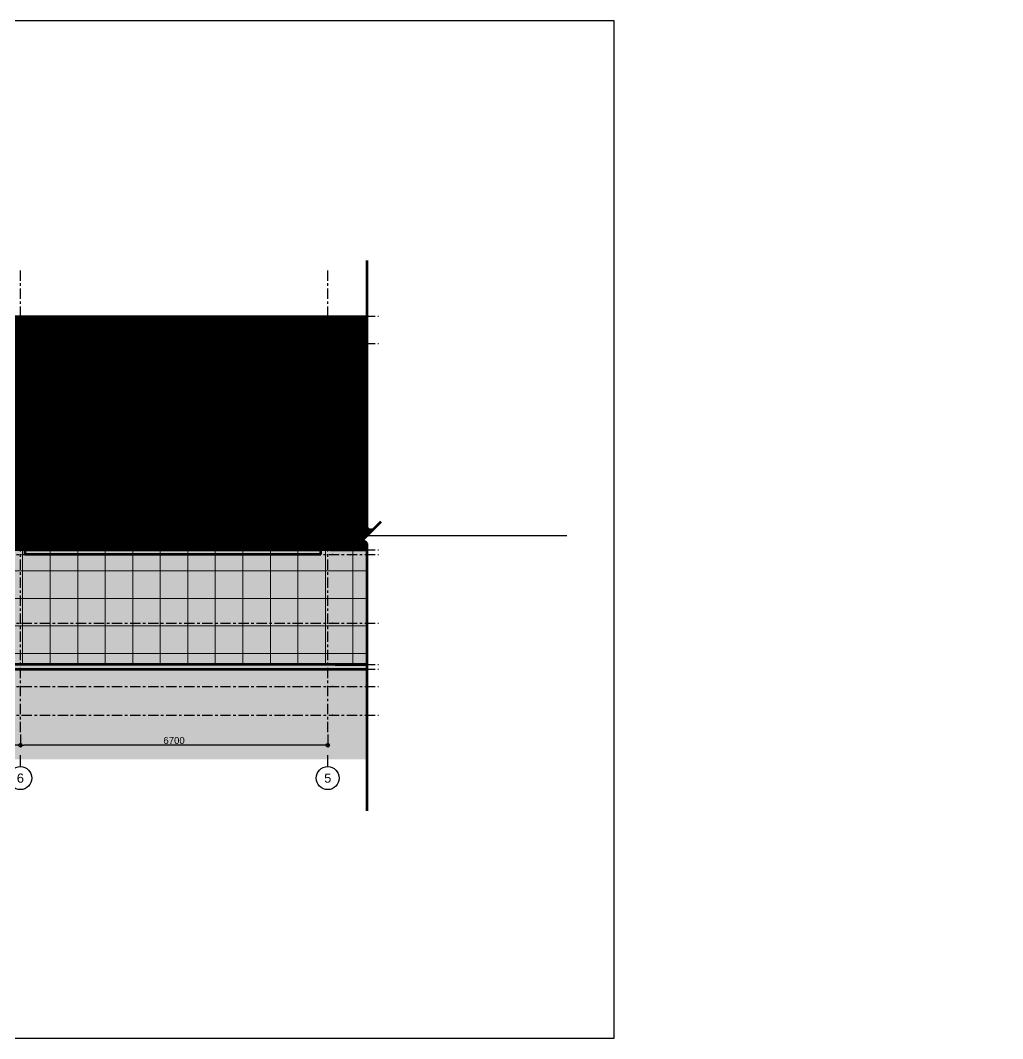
# Model space of a CAD drawing. Header units: millimetres. Extents: x -25371 to 2282244, y -90657 to 147824.
# Drawn here: x 1775862 to 1797273, y -11627 to 10573 of the extents above; entities that cross this region are included whole.
import ezdxf
from ezdxf.enums import TextEntityAlignment as Align
from ezdxf.xclip import XClip

# ---------------------------------------------------------------- set-up
doc = ezdxf.new("R2010")
doc.units = ezdxf.units.MM
doc.header["$XCLIPFRAME"] = 0
doc.set_wipeout_variables(frame=1)
doc.linetypes.add('CENTER', pattern=[50.8, 31.75, -6.35, 6.35, -6.35])
doc.linetypes.add('TA_GL_000.90000', pattern=[2.475, 0.9, -0.225, 0.225, -0.225, 0.9])
doc.layers.add('000 - 0_SYM_DWG_BREAKER_DEF_SUB', color=7, linetype='Continuous', plot=False)
for name, color, linetype in [('000 - 0_SYM_DWG_BREAKER_MAIN_COLOR_1', 7, 'Continuous'), ('000 - 0_SYM_DWG_BREAKER_MAIN_COLOR_40', 7, 'Continuous'), ('000 - 0_SYM_DWG_BREAKER_WIPEOUT_', 7, 'Continuous'), ('000 - 0_SYM_DWG_GRID-BUBBLE_MAIN_COLOR_6', 7, 'Continuous'), ('000 - 0_SYM_DWG_GRIDLINE_MAIN_COLOR_251', 7, 'Continuous'), ('000 - 0_SYM_DWG_SLOPE-SYM_TEXT_COLOR_3', 7, 'Continuous'), ('000 - CONCRETE_COL_HATCH_', 7, 'Continuous'), ('000 - D I M', 7, 'Continuous'), ('000 - GRID', 7, 'CENTER')]:
    doc.layers.add(name, color=color, linetype=linetype)
for name, color, linetype, lineweight in [('A-DETL', 7, 'Continuous', 70), ('A-DETL-GENF', 7, 'Continuous', 35), ('A-DETL-THIN', 7, 'Continuous', 25), ('A-DOOR', 7, 'Continuous', 35), ('A-DOOR-E', 7, 'Continuous', 35), ('A-DOOR-FRAM', 7, 'Continuous', 35), ('A-DOOR-HDLN', 7, 'Continuous', 70), ('A-FLOR-E', 7, 'Continuous', 35), ('A-FLOR-FNSH', 7, 'Continuous', 70), ('A-FLOR-PATT', 7, 'Continuous', 70), ('A-GENM', 7, 'Continuous', 35), ('A-GLAZ-CURT', 7, 'Continuous', 35), ('A-WALL-PATT', 7, 'Continuous', 50), ('I-WALL-E', 7, 'Continuous', 50), ('P-SANR-FIXT', 7, 'Continuous', 35), ('S-COLS-E', 7, 'Continuous', 100), ('WALL-E', 7, 'Continuous', 50)]:
    doc.layers.add(name, color=color, linetype=linetype, lineweight=lineweight)
doc.styles.add('Arial', font='arial.ttf', dxfattribs={"height": 300})
doc.styles.add('FAMELINE_FOR_CKST', font='arial.ttf')
doc.styles.add('TA', font='', dxfattribs={"height": 4.5})
doc.styles.get('TA').set_extended_font_data('Cordia New')
doc.dimstyles.new('FAMELINE-CKST_C-C', dxfattribs={"dimtxt": 0.3, "dimasz": 0.15, "dimexe": 0.1, "dimexo": 0.1, "dimgap": 0.05, "dimtad": 1, "dimzin": 0, "dimdsep": 46, "dimtxsty": 'FAMELINE_FOR_CKST', "dimblk": 'ORIGIN', "dimblk1": 'ORIGIN', "dimblk2": 'ORIGIN', "dimsah": 1, "dimcen": 0.1, "dimdle": 0.1, "dimclrd": 7, "dimclre": 7, "dimclrt": 7, "dimadec": 0, "dimazin": 0, "dimtfac": 1, "dimtix": 1, "dimtmove": 2, "dimatfit": 3, "dimfxl": 1, "dimtolj": 1, "dimtzin": 0, "dimlwd": -1, "dimlwe": -1, "dimarcsym": 0})

# ---------------------------------------------------------------- blocks, each defined once
blk = doc.blocks.new('A$C7fb6dcac')
at = {"layer": 'Defpoints', "color": 7}
blk.add_lwpolyline([(4262.5, -444), (3487.5, -444), (3487.5, 0), (4262.5, 0)], close=True, dxfattribs=at)
blk = doc.blocks.new('DPA_AC-BW - A33_3050H x 3150 W-5441142-VS01 - ELEVATION 3')
at = {"layer": 'A-DOOR-E', "color": 7}
for p, q in [((-16183, 103600), (-16133, 103600)), ((-16133, 103600), (-16183, 103600)), ((-16133, 103600), (-16118, 103600)), ((-16118, 103600), (-16133, 103600)), ((-15933, 103600), (-16133, 103600)), ((-16133, 103600), (-16118, 103600)), ((-16118, 103600), (-16133, 103600)), ((-16133, 103600), (-15933, 103600)), ((-15933, 103600), (-15948, 103600)), ((-15948, 103600), (-15933, 103600)), ((-15933, 103600), (-15948, 103600)), ((-15948, 103600), (-15933, 103600)), ((-15908, 103600), (-15933, 103600)), ((-15933, 103600), (-15908, 103600)), ((-14708, 103600), (-15333, 103600)), ((-15333, 103600), (-14708, 103600)), ((-14508, 103600), (-14708, 103600)), ((-14708, 103600), (-14693, 103600)), ((-14693, 103600), (-14708, 103600)), ((-14708, 103600), (-14508, 103600)), ((-14708, 103600), (-14693, 103600)), ((-14693, 103600), (-14708, 103600)), ((-14508, 103600), (-14523, 103600)), ((-14523, 103600), (-14508, 103600)), ((-14508, 103600), (-14523, 103600)), ((-14523, 103600), (-14508, 103600)), ((-14508, 103600), (-13728, 103600)), ((-13728, 103600), (-14508, 103600)), ((-13428, 103600), (-13283, 103600)), ((-13283, 103600), (-13428, 103600)), ((-13083, 103600), (-13283, 103600)), ((-13283, 103600), (-13268, 103600)), ((-13268, 103600), (-13283, 103600)), ((-13283, 103600), (-13083, 103600)), ((-13283, 103600), (-13268, 103600)), ((-13268, 103600), (-13283, 103600)), ((-13098, 103600), (-13083, 103600)), ((-13083, 103600), (-13098, 103600)), ((-13083, 103600), (-13098, 103600)), ((-13098, 103600), (-13083, 103600)), ((-13083, 103600), (-13033, 103600)), ((-13033, 103600), (-13083, 103600))]:
    blk.add_line(p, q, dxfattribs=at)
blk = doc.blocks.new('DPA_DR-DB-SW1 - D27_2000x2150 mm-5573033-VS01 - ELEVATION 3')
at = {"layer": 'A-DOOR', "color": 7}
for p, q in [((-20423, 103600), (-19458, 103600)), ((-19458, 103600), (-20423, 103600)), ((-18493, 103600), (-19458, 103600)), ((-19458, 103600), (-18493, 103600))]:
    blk.add_line(p, q, dxfattribs=at)
at = {"layer": 'A-DOOR-E', "color": 7}
for p, q in [((-19458, 103600), (-20408, 103600)), ((-19458, 103600), (-20408, 103600)), ((-19458, 103600), (-20408, 103600)), ((-20408, 103600), (-19458, 103600)), ((-18508, 103600), (-19458, 103600)), ((-18508, 103600), (-19458, 103600)), ((-18508, 103600), (-19458, 103600)), ((-19458, 103600), (-18508, 103600))]:
    blk.add_line(p, q, dxfattribs=at)
at = {"layer": 'A-DOOR-FRAM', "color": 7}
for p, q in [((-20458, 103600), (-20408, 103600)), ((-20423, 103600), (-20458, 103600)), ((-20408, 103600), (-20423, 103600)), ((-18458, 103600), (-18508, 103600)), ((-18508, 103600), (-18493, 103600)), ((-18493, 103600), (-18458, 103600))]:
    blk.add_line(p, q, dxfattribs=at)
blk = doc.blocks.new('DPA_AC-BW - A33_3050H x 3150 W-5440962-VS01 - ELEVATION 3')
at = {"layer": 'A-DOOR-E', "color": 7}
for p, q in [((-13728, 106600), (-15283, 106600)), ((-13728, 106600), (-15283, 106600)), ((-15283, 106600), (-13728, 106600)), ((-15283, 106600), (-13728, 106600)), ((-15283, 106600), (-15083, 106600)), ((-15268, 106600), (-15283, 106600)), ((-15283, 106600), (-15268, 106600)), ((-15083, 106600), (-15283, 106600)), ((-15098, 106600), (-15083, 106600)), ((-15083, 106600), (-15098, 106600)), ((-15083, 106600), (-15098, 106600)), ((-15098, 106600), (-15083, 106600)), ((-13858, 106600), (-15083, 106600)), ((-15083, 106600), (-13858, 106600)), ((-13858, 106600), (-13728, 106600)), ((-13843, 106600), (-13858, 106600)), ((-13858, 106600), (-13843, 106600)), ((-13728, 106600), (-13858, 106600)), ((-13858, 106600), (-13843, 106600)), ((-13843, 106600), (-13858, 106600)), ((-12233, 106600), (-13428, 106600)), ((-12233, 106600), (-13428, 106600)), ((-13428, 106600), (-12233, 106600)), ((-13428, 106600), (-12233, 106600)), ((-13428, 106600), (-12433, 106600)), ((-12433, 106600), (-13428, 106600)), ((-12433, 106600), (-12233, 106600)), ((-12418, 106600), (-12433, 106600)), ((-12433, 106600), (-12418, 106600)), ((-12233, 106600), (-12433, 106600)), ((-12433, 106600), (-12418, 106600)), ((-12418, 106600), (-12433, 106600)), ((-12248, 106600), (-12233, 106600)), ((-12233, 106600), (-12248, 106600)), ((-15333, 103600), (-15283, 103600)), ((-15283, 103600), (-15333, 103600)), ((-15283, 103600), (-15268, 103600)), ((-15268, 103600), (-15283, 103600)), ((-15083, 103600), (-15283, 103600)), ((-15283, 103600), (-15268, 103600)), ((-15268, 103600), (-15283, 103600)), ((-15283, 103600), (-15083, 103600)), ((-15083, 103600), (-15098, 103600)), ((-15098, 103600), (-15083, 103600)), ((-15083, 103600), (-15098, 103600)), ((-15098, 103600), (-15083, 103600)), ((-13858, 103600), (-15083, 103600)), ((-15083, 103600), (-13858, 103600)), ((-13728, 103600), (-13858, 103600)), ((-13858, 103600), (-13843, 103600)), ((-13843, 103600), (-13858, 103600)), ((-13858, 103600), (-13728, 103600)), ((-13858, 103600), (-13843, 103600)), ((-13843, 103600), (-13858, 103600)), ((-13428, 103600), (-12433, 103600)), ((-12433, 103600), (-13428, 103600)), ((-12233, 103600), (-12433, 103600)), ((-12433, 103600), (-12418, 103600)), ((-12418, 103600), (-12433, 103600)), ((-12433, 103600), (-12233, 103600)), ((-12433, 103600), (-12418, 103600)), ((-12418, 103600), (-12433, 103600)), ((-12248, 103600), (-12233, 103600)), ((-12233, 103600), (-12248, 103600)), ((-12233, 103600), (-12248, 103600)), ((-12248, 103600), (-12233, 103600)), ((-12233, 103600), (-12183, 103600)), ((-12183, 103600), (-12233, 103600))]:
    blk.add_line(p, q, dxfattribs=at)
blk = doc.blocks.new('DPA_DR-DB-SW1 - D27_2000x2150 mm-V17-VS01 - ELEVATION 3')
at = {"layer": 'A-DOOR', "color": 7}
for p, q in [((-12395, 103600), (-12422, 103600)), ((-12422, 103600), (-12183, 103600)), ((-12183, 103600), (-12395, 103600))]:
    blk.add_line(p, q, dxfattribs=at)
at = {"layer": 'A-DOOR-E', "color": 7}
for p, q in [((-12412, 103600), (-12411, 103600)), ((-12412, 103600), (-12183, 103600)), ((-12183, 103600), (-12411, 103600)), ((-12385, 103600), (-12384, 103600)), ((-12385, 103600), (-12183, 103600)), ((-12384, 103600), (-12183, 103600))]:
    blk.add_line(p, q, dxfattribs=at)
at = {"layer": 'A-DOOR-FRAM', "color": 7}
for p, q in [((-12422, 103600), (-12395, 103600)), ((-12395, 103600), (-12422, 103600)), ((-12422, 103600), (-12412, 103600)), ((-12412, 103600), (-12422, 103600))]:
    blk.add_line(p, q, dxfattribs=at)
blk = doc.blocks.new('DPA_DR-DB-SW1 - D27_2000x2150 mm-V18-VS01 - ELEVATION 3')
at = {"layer": 'A-DOOR', "color": 7}
for p, q in [((-10624, 103600), (-10001, 103600)), ((-9972, 103600), (-10624, 103600)), ((-10001, 103600), (-9972, 103600)), ((-9972, 103600), (-10001, 103600)), ((-10001, 103600), (-9272, 103600)), ((-9244, 103600), (-9972, 103600)), ((-9272, 103600), (-9244, 103600))]:
    blk.add_line(p, q, dxfattribs=at)
at = {"layer": 'A-DOOR-E', "color": 7}
for p, q in [((-9972, 103600), (-10624, 103600)), ((-10001, 103600), (-10624, 103600)), ((-9999, 103600), (-10624, 103600)), ((-10624, 103600), (-9974, 103600)), ((-9999, 103600), (-10001, 103600)), ((-10001, 103600), (-9999, 103600)), ((-9284, 103600), (-10001, 103600)), ((-9282, 103600), (-9999, 103600)), ((-9972, 103600), (-9974, 103600)), ((-9974, 103600), (-9972, 103600)), ((-9974, 103600), (-9257, 103600)), ((-9256, 103600), (-9972, 103600)), ((-9282, 103600), (-9284, 103600)), ((-9256, 103600), (-9257, 103600))]:
    blk.add_line(p, q, dxfattribs=at)
at = {"layer": 'A-DOOR-FRAM', "color": 7}
for p, q in [((-9244, 103600), (-9272, 103600)), ((-9272, 103600), (-9246, 103600)), ((-9218, 103600), (-9256, 103600)), ((-9256, 103600), (-9244, 103600)), ((-9246, 103600), (-9180, 103600)), ((-9180, 103600), (-9218, 103600))]:
    blk.add_line(p, q, dxfattribs=at)
blk = doc.blocks.new('FHC - FHC-5007861-VS01 - ELEVATION 3')
at = {"layer": 'P-SANR-FIXT', "color": 7}
for p, q in [((-17863, 103600), (-17858, 103600)), ((-17823, 103600), (-17863, 103600)), ((-17863, 103600), (-17823, 103600)), ((-17858, 103600), (-17863, 103600)), ((-17858, 103600), (-17823, 103600)), ((-17823, 103600), (-17858, 103600)), ((-16863, 103600), (-16903, 103600)), ((-16903, 103600), (-16868, 103600)), ((-16868, 103600), (-16903, 103600)), ((-16903, 103600), (-16863, 103600)), ((-16868, 103600), (-16863, 103600)), ((-16863, 103600), (-16868, 103600))]:
    blk.add_line(p, q, dxfattribs=at)
blk = doc.blocks.new('DPA_AC-PL_FLOOR ROOM CAL - A41_1000 x 1000 mm-5549838-VS01 - ELEVATION 3')
at = {"layer": 'A-DOOR-E', "color": 7}
for p, q in [((-9470, 103600), (-9777, 103600)), ((-9777, 103600), (-9579, 103600)), ((-9579, 103600), (-9115, 103600)), ((-9115, 103600), (-9470, 103600))]:
    blk.add_line(p, q, dxfattribs=at)
at = {"layer": 'A-DOOR-HDLN', "color": 7}
for p, q in [((-9115, 103600), (-9777, 103600)), ((-9574, 103600), (-9777, 103600)), ((-9777, 103600), (-9475, 103600)), ((-9475, 103600), (-9574, 103600)), ((-9115, 103600), (-9574, 103600)), ((-9475, 103600), (-9115, 103600))]:
    blk.add_line(p, q, dxfattribs=at)
blk = doc.blocks.new('System Panel - DPA-AR_Facade_Solid Panel 150mm-V25-VS01 - ELEVATION 3')
at = {"layer": 'A-GLAZ-CURT', "color": 7}
for p, q in [((-16183, 103600), (-15908, 103600)), ((-15908, 103600), (-16183, 103600))]:
    blk.add_line(p, q, dxfattribs=at)
blk = doc.blocks.new('System Panel - DPA-AR_Facade_Solid Panel 150mm-V26-VS01 - ELEVATION 3')
at = {"layer": 'A-GLAZ-CURT', "color": 7}
for p, q in [((-15333, 103600), (-14358, 103600)), ((-14358, 103600), (-15333, 103600))]:
    blk.add_line(p, q, dxfattribs=at)
blk = doc.blocks.new('System Panel - DPA-AR_Facade_Solid Panel 150mm-V27-VS01 - ELEVATION 3')
at = {"layer": 'A-GLAZ-CURT', "color": 7}
for p, q in [((-14358, 103600), (-13728, 103600)), ((-13728, 103600), (-14358, 103600)), ((-13428, 103600), (-13033, 103600)), ((-13033, 103600), (-13428, 103600))]:
    blk.add_line(p, q, dxfattribs=at)
blk = doc.blocks.new('System Panel - DPA-AR_Facade_Solid Panel 150mm-V28-VS01 - ELEVATION 3')
at = {"layer": 'A-GLAZ-CURT', "color": 7}
for p, q in [((-12422, 103600), (-12183, 103600)), ((-12183, 103600), (-12422, 103600))]:
    blk.add_line(p, q, dxfattribs=at)
blk = doc.blocks.new('System Panel - DPA-AR_Facade_Solid Panel 150mm-V29-VS01 - ELEVATION 3')
at = {"layer": 'A-GLAZ-CURT', "color": 7}
for p, q in [((-9777, 103600), (-9115, 103600)), ((-9115, 103600), (-9777, 103600))]:
    blk.add_line(p, q, dxfattribs=at)
blk = doc.blocks.new('System Panel - DPA-AR_Facade_Solid Panel 150mm-5072658-VS01 - ELEVATION 3')
at = {"layer": 'A-GLAZ-CURT', "color": 7}
for p, q in [((-9115, 103600), (-9710, 103600)), ((-9611, 103600), (-9710, 103600)), ((-9611, 103600), (-9115, 103600))]:
    blk.add_line(p, q, dxfattribs=at)
blk = doc.blocks.new('System Panel - DPA-AR_Facade_Solid Panel 150mm-5527618-VS01 - ELEVATION 3')
at = {"layer": 'A-GLAZ-CURT', "color": 7}
for p, q in [((-9710, 103600), (-9777, 103600)), ((-9777, 103600), (-9611, 103600)), ((-9710, 103600), (-9611, 103600))]:
    blk.add_line(p, q, dxfattribs=at)
blk = doc.blocks.new('System Panel - DPA-AR_Facade_Solid Panel 150mm-V31-VS01 - ELEVATION 3')
at = {"layer": 'A-GLAZ-CURT', "color": 7}
for p, q in [((-6808, 103600), (-6808, 106600)), ((-6808, 106600), (-5308, 106600)), ((-5308, 106600), (-6808, 106600)), ((-6808, 106600), (-6808, 103600)), ((-5308, 106600), (-5308, 103600)), ((-5308, 103600), (-5308, 106600)), ((-5308, 103600), (-6808, 103600)), ((-6808, 103600), (-5308, 103600))]:
    blk.add_line(p, q, dxfattribs=at)
blk = doc.blocks.new('System Panel - DPA-AR_Facade_Solid Panel 150mm-5074686-VS01 - ELEVATION 3')
at = {"layer": 'A-GLAZ-CURT', "color": 7}
for p, q in [((-6808, 106600), (-6808, 108700)), ((-6808, 108700), (-5308, 108700)), ((-5308, 108700), (-6808, 108700)), ((-6808, 108700), (-6808, 106600)), ((-5308, 108700), (-5308, 106600)), ((-5308, 106600), (-5308, 108700)), ((-5308, 106600), (-6808, 106600)), ((-6808, 106600), (-5308, 106600))]:
    blk.add_line(p, q, dxfattribs=at)
blk = doc.blocks.new('DPA_DR-SG-SW - D4_1100x2150 mm-V34-VS01 - ELEVATION 3')
at = {"layer": 'A-DOOR', "color": 7}
for p, q in [((-9115, 103600), (-9635, 103600)), ((-9635, 103600), (-9603, 103600)), ((-9603, 103600), (-9115, 103600))]:
    blk.add_line(p, q, dxfattribs=at)
at = {"layer": 'A-DOOR-E', "color": 7}
for p, q in [((-9624, 103600), (-9626, 103600)), ((-9115, 103600), (-9626, 103600)), ((-9624, 103600), (-9115, 103600)), ((-9593, 103600), (-9595, 103600)), ((-9115, 103600), (-9595, 103600)), ((-9115, 103600), (-9593, 103600))]:
    blk.add_line(p, q, dxfattribs=at)
at = {"layer": 'A-DOOR-FRAM', "color": 7}
for p, q in [((-9701, 103600), (-9669, 103600)), ((-9701, 103600), (-9626, 103600)), ((-9626, 103600), (-9669, 103600)), ((-9626, 103600), (-9635, 103600)), ((-9635, 103600), (-9603, 103600)), ((-9603, 103600), (-9626, 103600))]:
    blk.add_line(p, q, dxfattribs=at)
blk = doc.blocks.new('System Panel - DPA-AR_Facade_Solid Panel 150mm-V36-VS01 - ELEVATION 3')
at = {"layer": 'A-GLAZ-CURT', "color": 7}
for p, q in [((-27858, 108700), (-29358, 108700)), ((-29358, 108700), (-27858, 108700))]:
    blk.add_line(p, q, dxfattribs=at)
blk = doc.blocks.new('DPA_GM-Manhole Cover Type 2 - 900x900-5779494-VS01 - ELEVATION 3')
at = {"layer": 'A-DETL', "color": 7}
for p, q in [((324, 101100), (-586, 101100)), ((-571, 101100), (-581, 101100)), ((-571, 101102), (-141, 101102)), ((-571, 101102), (-141, 101102)), ((-571, 101102), (-141, 101102)), ((-571, 101102), (-571, 101100)), ((-571, 101102), (-571, 101100)), ((-571, 101102), (-571, 101100)), ((-571, 101102), (-141, 101102)), ((-571, 101102), (-141, 101102)), ((-571, 101102), (-141, 101102)), ((-571, 101102), (-571, 101100)), ((-571, 101102), (-571, 101100)), ((-571, 101102), (-571, 101100)), ((-571, 101102), (-491, 101102)), ((-571, 101102), (-141, 101102)), ((-571, 101102), (-141, 101102)), ((-571, 101100), (-571, 101102)), ((-571, 101100), (-571, 101102)), ((-571, 101100), (-571, 101102)), ((-571, 101100), (309, 101100)), ((-491, 101100), (-571, 101100)), ((-491, 101102), (-221, 101102)), ((-221, 101100), (-491, 101100)), ((-221, 101102), (-141, 101102)), ((-141, 101100), (-221, 101100)), ((-141, 101102), (-141, 101100)), ((-141, 101102), (-141, 101100)), ((-141, 101102), (-141, 101100)), ((-141, 101100), (-141, 101102)), ((-141, 101100), (-141, 101102)), ((-141, 101100), (-141, 101102)), ((-141, 101102), (-141, 101100)), ((-141, 101100), (-141, 101102)), ((-141, 101100), (-141, 101102)), ((-121, 101100), (-141, 101100)), ((-121, 101102), (309, 101102)), ((-121, 101102), (309, 101102)), ((-121, 101102), (309, 101102)), ((-121, 101102), (-121, 101100)), ((-121, 101102), (-121, 101100)), ((-121, 101102), (-121, 101100)), ((-121, 101102), (309, 101102)), ((-121, 101102), (309, 101102)), ((-121, 101102), (309, 101102)), ((-121, 101102), (-121, 101100)), ((-121, 101102), (-121, 101100)), ((-121, 101102), (-121, 101100)), ((-121, 101102), (309, 101102)), ((-121, 101102), (-41, 101102)), ((-121, 101102), (309, 101102)), ((-121, 101100), (-121, 101102)), ((-121, 101100), (-121, 101102)), ((-121, 101100), (-121, 101102)), ((-41, 101100), (-121, 101100)), ((-41, 101102), (229, 101102)), ((229, 101100), (-41, 101100)), ((229, 101102), (309, 101102)), ((309, 101100), (229, 101100)), ((309, 101100), (309, 101102)), ((309, 101100), (309, 101102)), ((309, 101100), (309, 101102)), ((309, 101102), (309, 101100)), ((309, 101102), (309, 101100)), ((309, 101102), (309, 101100)), ((309, 101100), (309, 101102)), ((309, 101100), (309, 101102)), ((309, 101100), (309, 101102)), ((319, 101100), (309, 101100))]:
    blk.add_line(p, q, dxfattribs=at)
at = {"layer": 'A-GENM', "color": 7}
for p, q in [((-586, 101100), (-571, 101100)), ((-581, 101100), (319, 101100)), ((-141, 101102), (-571, 101102)), ((-141, 101102), (-571, 101102)), ((-141, 101102), (-571, 101102)), ((-571, 101100), (-571, 101102)), ((-571, 101100), (-571, 101102)), ((-571, 101100), (-571, 101102)), ((-141, 101102), (-571, 101102)), ((-141, 101102), (-571, 101102)), ((-141, 101102), (-571, 101102)), ((-571, 101100), (-571, 101102)), ((-571, 101100), (-571, 101102)), ((-571, 101100), (-571, 101102)), ((-141, 101102), (-571, 101102)), ((-486, 101102), (-571, 101102)), ((-141, 101102), (-571, 101102)), ((-571, 101102), (-571, 101100)), ((-571, 101102), (-571, 101100)), ((-571, 101102), (-571, 101100)), ((-141, 101100), (-571, 101100)), ((-571, 101100), (-141, 101100)), ((-491, 101102), (-491, 101100)), ((-226, 101102), (-486, 101102)), ((-141, 101102), (-226, 101102)), ((-221, 101100), (-221, 101102)), ((-141, 101102), (-141, 101100)), ((-141, 101102), (-141, 101100)), ((-141, 101102), (-141, 101100)), ((-141, 101100), (-141, 101102)), ((-141, 101100), (-141, 101102)), ((-141, 101100), (-141, 101102)), ((-141, 101102), (-141, 101100)), ((-141, 101102), (-141, 101100)), ((-141, 101102), (-141, 101100)), ((-141, 101100), (-121, 101100)), ((-121, 101100), (-141, 101100)), ((309, 101102), (-121, 101102)), ((309, 101102), (-121, 101102)), ((309, 101102), (-121, 101102)), ((-121, 101100), (-121, 101102)), ((-121, 101100), (-121, 101102)), ((-121, 101100), (-121, 101102)), ((309, 101102), (-121, 101102)), ((309, 101102), (-121, 101102)), ((309, 101102), (-121, 101102)), ((-121, 101100), (-121, 101102)), ((-121, 101100), (-121, 101102)), ((-121, 101100), (-121, 101102)), ((-41, 101102), (-121, 101102)), ((309, 101102), (-121, 101102)), ((309, 101102), (-121, 101102)), ((-121, 101100), (-121, 101102)), ((-121, 101102), (-121, 101100)), ((-121, 101102), (-121, 101100)), ((309, 101100), (-121, 101100)), ((-121, 101100), (309, 101100)), ((229, 101102), (-41, 101102)), ((-41, 101102), (-41, 101100)), ((309, 101102), (229, 101102)), ((229, 101100), (229, 101102)), ((309, 101100), (309, 101102)), ((309, 101100), (309, 101102)), ((309, 101100), (309, 101102)), ((309, 101102), (309, 101100)), ((309, 101102), (309, 101100)), ((309, 101102), (309, 101100)), ((309, 101102), (309, 101100)), ((309, 101102), (309, 101100)), ((309, 101102), (309, 101100)), ((309, 101100), (324, 101100))]:
    blk.add_line(p, q, dxfattribs=at)
blk = doc.blocks.new('C-1-VS01-AR-2562-01 -B_20260615-142721_ELEVATION_3_EX')
at = {"layer": '000 - CONCRETE_COL_HATCH_'}
h = blk.add_hatch(dxfattribs=at)
h.set_pattern_fill('ANSI31', angle=-2e-15)
h.paths.add_polyline_path([(-3600, 103600), (18550, 103600), (18550, 108700), (-3600, 108700)])
h = blk.add_hatch(dxfattribs=at)
h.set_pattern_fill('AR-CONC', scale=0.05, angle=-2e-15)
h.paths.add_polyline_path([(-3600, 103600), (18550, 103600), (18550, 108700), (-3600, 108700)])
at = {"layer": 'A-DETL-GENF', "lineweight": 9}
h = blk.add_hatch(dxfattribs=at)
h.set_pattern_fill('FP_13', style=0, pattern_type=2)
h.set_pattern_definition([(45, (-71649.76, 0), (0, 449.0128), [317.5, -317.5]), (45, (-71733.95, 84.2), (0, 449.0128), [317.5, -317.5]), (45, (-71818.13, 168.38), (0, 449.0128), [317.5, -317.5]), (135, (-71818.13, 224.5), (-449.0128, 3e-14), [317.5, -317.5]), (135, (-71733.95, 308.7), (-449.0128, 3e-14), [317.5, -317.5]), (135, (-71649.76, 392.9), (-449.0128, 3e-14), [317.5, -317.5])])
h.paths.add_polyline_path([(20053, 99035), (31112, 99035), (31112, 101000), (-15301, 101000), (-15301, 99035), (19962, 99035)])
at = {"layer": 'A-FLOR-PATT', "lineweight": 9}
h = blk.add_hatch(dxfattribs=at)
h.set_pattern_fill('FP_11', style=0, pattern_type=2)
h.set_pattern_definition([(50, (-71649.76, 0), (728.7365, -63.7558), [76.2, -838.2]), (355, (-71649.76, 0), (-140.9716, 764.2276), [60.96, -670.56]), (100.451, (-71589, -5.3), (587.77, 700.4668), [64.76, -712.36]), (46.184, (-71649.8, 203.2), (1084.316, -168.171), [114.3, -1257.3]), (96.636, (-71559.4, 189.2), (949.61, 989.71), [97.14, -1068.54]), (351.184, (-71649.8, 203.2), (949.621, 989.701), [91.44, -1005.84]), (21, (-71548.16, 152.4), (606.4579, -409.0606), [76.2, -838.2]), (326, (-71548.16, 152.4), (247.2083, 736.753), [60.96, -670.56]), (71.451, (-71497.6, 118.3), (853.6683, 327.6855), [64.76, -712.36]), (37.5, (-71649.76, 0), (12.3547, 338.2201), [33.528, -628.904, 33.528, -647.192, -673.1]), (37.5, (-71649.76, 0), (12.3547, 338.2201), [-1343.152, 33.528, -639.572]), (7.5, (-71649.76, 0), (267.2789, 400.7221), [33.528, -354.584, 33.528, -613.664, -256.54]), (7.5, (-71649.76, 0), (267.2789, 400.7221), [-1035.304, 33.528, -223.012]), (327.5, (-71876.33, 0), (542.36333, -22.91534), [33.528, -220.472, 33.528, -758.952, -1051.56]), (327.5, (-71876.33, 0), (542.36333, -22.91534), [-1046.48, 33.528, -1018.032]), (317.5, (-71977.93, 0), (592.517, 101.7071), [33.528, -296.672, 33.528, -492.76, -746.76]), (317.5, (-71977.93, 0), (592.517, 101.7071), [-856.488, 33.528, -713.232])])
h.paths.add_polyline_path([(17696, 101000), (27044, 101000), (27044, 101100), (-14144, 101100), (-14144, 101000), (17605, 101000)])
at = {"layer": 'A-WALL-PATT', "lineweight": 9}
h = blk.add_hatch(dxfattribs=at)
h.set_pattern_fill('FP_3', style=0, pattern_type=2)
h.set_pattern_definition([(0, (-71649.76, 0), (812.8, 203.2), [33.528, -576.072, 33.528, -576.072, -3251.2]), (0, (-71649.76, 0), (812.8, 203.2), [-1219.2, 33.528, -1185.672, 33.528, -576.072, -1422.4]), (0, (-71649.76, 0), (812.8, 203.2), [-3048, 33.528, -372.872, 33.528, -982.472]), (120, (-71344.96, 101.6), (-582.37636, 602.30545), [33.528, -576.072, 33.528, -3827.272]), (120, (-71344.96, 101.6), (-582.37636, 602.30545), [-643.128, -576.072, 33.528, -1185.672, -2032]), (120, (-71344.96, 101.6), (-582.37636, 602.30545), [-2438.4, 33.528, -576.072, 33.528, -1388.872]), (120, (-71344.96, 101.6), (-582.37636, 602.30545), [-3081.528, -372.872, 33.528, -982.472]), (240, (-71243.36, 508), (-230.42364, -805.50545), [33.528, -576.072, 33.528, -576.072, -3251.2]), (240, (-71243.36, 508), (-230.42364, -805.50545), [-1219.2, 33.528, -1185.672, 33.528, -576.072, -1422.4]), (240, (-71243.36, 508), (-230.42364, -805.50545), [-3048, 33.528, -372.872, 33.528, -982.472])])
h.paths.add_polyline_path([(18783, 101100), (23288, 101100), (23288, 101102), (23718, 101102), (23718, 101100), (23738, 101100), (23738, 101102), (24168, 101102), (24168, 101100), (24539, 101100), (24539, 103600), (-9849, 103600), (-9849, 101100), (222, 101100), (222, 101102), (652, 101102), (652, 101100), (672, 101100), (672, 101102), (1102, 101102), (1102, 101100), (12559, 101100), (12559, 101102), (12989, 101102), (12989, 101100), (13009, 101100), (13009, 101102), (13439, 101102), (13439, 101100), (18602, 101100)])
h = blk.add_hatch(dxfattribs=at)
h.set_pattern_fill('FP_4', style=0, pattern_type=2)
h.set_pattern_definition([(0, (24510.75, 101170), (0, 600), []), (90, (24510.75, 101170), (-600, 4e-14), [])])
h.paths.add_polyline_path([(18783, 101100), (23288, 101100), (23288, 101102), (23718, 101102), (23718, 101100), (23738, 101100), (23738, 101102), (24168, 101102), (24168, 101100), (24539, 101100), (24539, 103600), (-9849, 103600), (-9849, 101100), (222, 101100), (222, 101102), (652, 101102), (652, 101100), (672, 101100), (672, 101102), (1102, 101102), (1102, 101100), (12559, 101100), (12559, 101102), (12989, 101102), (12989, 101100), (13009, 101100), (13009, 101102), (13439, 101102), (13439, 101100), (18602, 101100)])
at = {"layer": 'A-DETL', "color": 7}
for p, q in [((8050, 107900), (8050, 103600)), ((8050, 103600), (8050, 107800)), ((24539, 103600), (-9849, 103600)), ((5800, 103600), (12250, 103600)), ((5800, 103600), (5800, 103500)), ((12250, 103500), (5800, 103500)), ((7950, 103600), (5950, 103600)), ((7950, 103600), (7675, 103600)), ((7950, 103600), (7675, 103600)), ((7675, 103600), (7950, 103600)), ((10130, 103600), (8525, 103600)), ((10130, 103600), (8525, 103600)), ((10130, 103600), (8525, 103600)), ((8525, 103600), (10130, 103600)), ((11675, 103600), (10430, 103600)), ((10825, 103600), (10430, 103600)), ((10825, 103600), (10430, 103600)), ((10430, 103600), (10825, 103600)), ((11675, 103600), (11437, 103600)), ((11675, 103600), (11437, 103600)), ((11437, 103600), (11675, 103600)), ((11475, 103600), (11975, 103600)), ((12250, 103500), (12250, 103600)), ((12450, 103600), (24483, 103600)), ((14743, 103600), (13234, 103600)), ((14743, 103600), (14081, 103600)), ((14743, 103600), (14081, 103600)), ((14081, 103600), (14232, 103600)), ((14081, 103600), (14743, 103600)), ((14081, 103600), (14743, 103600)), ((14337, 103600), (14743, 103600)), ((14612, 103600), (14743, 103600))]:
    blk.add_line(p, q, dxfattribs=at)
at = {"layer": 'A-DETL-THIN', "color": 7}
for p, q in [((12196, 101000), (1398, 101000)), ((24685, 101000), (12196, 101000))]:
    blk.add_line(p, q, dxfattribs=at)
at = {"layer": 'A-FLOR-E', "color": 7, "lineweight": 50}
for p, q in [((8050, 103600), (5850, 103600)), ((7950, 103600), (7675, 103600)), ((10130, 103600), (8350, 103600)), ((10130, 103600), (8525, 103600)), ((12250, 103600), (10430, 103600)), ((10825, 103600), (10430, 103600)), ((11675, 103600), (11437, 103600)), ((11975, 103600), (11475, 103600)), ((14894, 103600), (12553, 103600)), ((14743, 103600), (14081, 103600)), ((14743, 103600), (14081, 103600)), ((14665, 103600), (14337, 103600)), ((14743, 103600), (14665, 103600)), ((15467, 103600), (15035, 103600))]:
    blk.add_line(p, q, dxfattribs=at)
at = {"layer": 'A-FLOR-FNSH', "color": 7}
for p, q in [((27044, 101100), (-14144, 101100)), ((-14197, 101000), (30047, 101000))]:
    blk.add_line(p, q, dxfattribs=at)
at = {"layer": 'I-WALL-E', "color": 7}
for p, q in [((-9699, 103600), (24483, 103600)), ((7675, 103600), (7950, 103600)), ((8525, 103600), (10130, 103600)), ((10430, 103600), (10825, 103600)), ((11437, 103600), (11675, 103600)), ((14081, 103600), (14743, 103600))]:
    blk.add_line(p, q, dxfattribs=at)
at = {"layer": 'S-COLS-E', "color": 7}
blk.add_line((8050, 103600), (8050, 107900), dxfattribs=at)
at = {"layer": 'WALL-E', "color": 7}
for p, q in [((8050, 107800), (8050, 103600)), ((5950, 103600), (7950, 103600)), ((7675, 103600), (7950, 103600)), ((8525, 103600), (10130, 103600)), ((8525, 103600), (10130, 103600)), ((10430, 103600), (11675, 103600)), ((10430, 103600), (10825, 103600)), ((11437, 103600), (11675, 103600)), ((13234, 103600), (14612, 103600)), ((14232, 103600), (14743, 103600))]:
    blk.add_line(p, q, dxfattribs=at)
at = {"layer": 'A-DOOR-E', "color": 7}
for name, p in [('DPA_AC-BW - A33_3050H x 3150 W-5440962-VS01 - ELEVATION 3', (23858, 0)), ('DPA_DR-DB-SW1 - D27_2000x2150 mm-5573033-VS01 - ELEVATION 3', (26408, 0)), ('DPA_AC-BW - A33_3050H x 3150 W-5441142-VS01 - ELEVATION 3', (23858, 0)), ('DPA_DR-DB-SW1 - D27_2000x2150 mm-V17-VS01 - ELEVATION 3', (23858, 0)), ('DPA_DR-DB-SW1 - D27_2000x2150 mm-V18-VS01 - ELEVATION 3', (23858, 0)), ('DPA_AC-PL_FLOOR ROOM CAL - A41_1000 x 1000 mm-5549838-VS01 - ELEVATION 3', (23858, 0)), ('DPA_DR-SG-SW - D4_1100x2150 mm-V34-VS01 - ELEVATION 3', (23858, 0))]:
    blk.add_blockref(name, p, dxfattribs=at)
at = {"layer": 'A-GENM', "color": 7}
blk.add_blockref('DPA_GM-Manhole Cover Type 2 - 900x900-5779494-VS01 - ELEVATION 3', (13130, 0), dxfattribs=at)
at = {"layer": 'A-GLAZ-CURT', "color": 7}
for name, p in [('System Panel - DPA-AR_Facade_Solid Panel 150mm-V36-VS01 - ELEVATION 3', (34358, 0)), ('System Panel - DPA-AR_Facade_Solid Panel 150mm-5074686-VS01 - ELEVATION 3', (11858, 0)), ('System Panel - DPA-AR_Facade_Solid Panel 150mm-V36-VS01 - ELEVATION 3', (35858, 0)), ('System Panel - DPA-AR_Facade_Solid Panel 150mm-5074686-VS01 - ELEVATION 3', (13358, 0)), ('System Panel - DPA-AR_Facade_Solid Panel 150mm-V36-VS01 - ELEVATION 3', (37358, 0)), ('System Panel - DPA-AR_Facade_Solid Panel 150mm-5074686-VS01 - ELEVATION 3', (14858, 0)), ('System Panel - DPA-AR_Facade_Solid Panel 150mm-V36-VS01 - ELEVATION 3', (38858, 0)), ('System Panel - DPA-AR_Facade_Solid Panel 150mm-5074686-VS01 - ELEVATION 3', (16358, 0)), ('System Panel - DPA-AR_Facade_Solid Panel 150mm-V36-VS01 - ELEVATION 3', (40358, 0)), ('System Panel - DPA-AR_Facade_Solid Panel 150mm-5074686-VS01 - ELEVATION 3', (17858, 0)), ('System Panel - DPA-AR_Facade_Solid Panel 150mm-V36-VS01 - ELEVATION 3', (41858, 0)), ('System Panel - DPA-AR_Facade_Solid Panel 150mm-5074686-VS01 - ELEVATION 3', (19358, 0)), ('System Panel - DPA-AR_Facade_Solid Panel 150mm-V36-VS01 - ELEVATION 3', (43358, 0)), ('System Panel - DPA-AR_Facade_Solid Panel 150mm-5074686-VS01 - ELEVATION 3', (20858, 0)), ('System Panel - DPA-AR_Facade_Solid Panel 150mm-V31-VS01 - ELEVATION 3', (11858, 0)), ('System Panel - DPA-AR_Facade_Solid Panel 150mm-V31-VS01 - ELEVATION 3', (13358, 0)), ('System Panel - DPA-AR_Facade_Solid Panel 150mm-V31-VS01 - ELEVATION 3', (14858, 0)), ('System Panel - DPA-AR_Facade_Solid Panel 150mm-V31-VS01 - ELEVATION 3', (16358, 0)), ('System Panel - DPA-AR_Facade_Solid Panel 150mm-V31-VS01 - ELEVATION 3', (17858, 0)), ('System Panel - DPA-AR_Facade_Solid Panel 150mm-V31-VS01 - ELEVATION 3', (19358, 0)), ('System Panel - DPA-AR_Facade_Solid Panel 150mm-V31-VS01 - ELEVATION 3', (20858, 0)), ('System Panel - DPA-AR_Facade_Solid Panel 150mm-V25-VS01 - ELEVATION 3', (23858, 0)), ('System Panel - DPA-AR_Facade_Solid Panel 150mm-V26-VS01 - ELEVATION 3', (23858, 0)), ('System Panel - DPA-AR_Facade_Solid Panel 150mm-V27-VS01 - ELEVATION 3', (23858, 0)), ('System Panel - DPA-AR_Facade_Solid Panel 150mm-V28-VS01 - ELEVATION 3', (23858, 0)), ('System Panel - DPA-AR_Facade_Solid Panel 150mm-V29-VS01 - ELEVATION 3', (23858, 0)), ('System Panel - DPA-AR_Facade_Solid Panel 150mm-5527618-VS01 - ELEVATION 3', (23858, 0)), ('System Panel - DPA-AR_Facade_Solid Panel 150mm-5072658-VS01 - ELEVATION 3', (23858, 0))]:
    blk.add_blockref(name, p, dxfattribs=at)
at = {"layer": 'P-SANR-FIXT', "color": 7}
blk.add_blockref('FHC - FHC-5007861-VS01 - ELEVATION 3', (23858, 0), dxfattribs=at)
blk = doc.blocks.new('*U459')
at = {"layer": '000 - 0_SYM_DWG_GRID-BUBBLE_MAIN_COLOR_6', "color": 7}
blk.add_line((35, 0), (30, 0), dxfattribs=at)
blk.add_circle((40, 0), 5, dxfattribs=at)
at = {"layer": '000 - 0_SYM_DWG_GRIDLINE_MAIN_COLOR_251', "color": 7, "linetype": 'ByBlock', "ltscale": 5}
blk.add_line((20, 0), (-181.5, 0), dxfattribs=at)
at = {"layer": '000 - 0_SYM_DWG_GRIDLINE_MAIN_COLOR_251', "color": 7}
for p in [(-161.5, 0), (0, 0)]:
    blk.add_point(p, dxfattribs=at)
at = {"color": 7, "style": 'TA', "flags": 1}
blk.add_attdef('LOCATION', (6, -6), '', height=4.5, rotation=270, dxfattribs=at)
at = {"layer": '000 - 0_SYM_DWG_SLOPE-SYM_TEXT_COLOR_3', "color": 7, "style": 'Arial'}
blk.add_attdef('GRID-HEAD', text='', height=4, rotation=90, dxfattribs=at).set_placement((40, 0), align=Align.MIDDLE_CENTER)
blk = doc.blocks.new('_Origin')
at = {"color": 7, "linetype": 'ByBlock', "lineweight": -2}
blk.add_line((0, 0), (-1, 0), dxfattribs=at)
blk.add_circle((0, 0), 0.5, dxfattribs=at)
blk = doc.blocks.new('*D1537')
at = {"layer": '000 - D I M', "color": 7, "transparency": 16777216}
for p, q in [((0, 99575), (0, 99294)), ((5700, 99575), (5700, 99294)), ((5625, 99344), (75, 99344))]:
    blk.add_line(p, q, dxfattribs=at)
at = {"layer": 'Defpoints', "color": 7, "transparency": 16777216}
for p in [(0, 99625), (5700, 99625), (0, 99344)]:
    blk.add_point(p, dxfattribs=at)
at = {"layer": '000 - D I M', "color": 7, "transparency": 16777216, "xscale": 75, "yscale": 75, "zscale": 75, "rotation": 180}
blk.add_blockref('_Origin', (0, 99344), dxfattribs=at)
at = {"layer": '000 - D I M', "color": 7, "transparency": 16777216, "xscale": 75, "yscale": 75, "zscale": 75}
blk.add_blockref('_Origin', (5700, 99344), dxfattribs=at)
at = {"layer": '000 - D I M', "color": 7, "transparency": 16777216, "insert": (2850, 99445), "char_height": 150, "attachment_point": 5, "style": 'FAMELINE_FOR_CKST'}
blk.add_mtext('\\A1;5700', dxfattribs=at)
blk = doc.blocks.new('*D1538')
at = {"layer": '000 - D I M', "color": 7, "transparency": 16777216}
for p, q in [((5700, 99575), (5700, 99294)), ((12400, 99575), (12400, 99294)), ((12325, 99344), (5775, 99344))]:
    blk.add_line(p, q, dxfattribs=at)
at = {"layer": 'Defpoints', "color": 7, "transparency": 16777216}
for p in [(5700, 99625), (12400, 99625), (5700, 99344)]:
    blk.add_point(p, dxfattribs=at)
at = {"layer": '000 - D I M', "color": 7, "transparency": 16777216, "xscale": 75, "yscale": 75, "zscale": 75, "rotation": 180}
blk.add_blockref('_Origin', (5700, 99344), dxfattribs=at)
at = {"layer": '000 - D I M', "color": 7, "transparency": 16777216, "xscale": 75, "yscale": 75, "zscale": 75}
blk.add_blockref('_Origin', (12400, 99344), dxfattribs=at)
at = {"layer": '000 - D I M', "color": 7, "transparency": 16777216, "insert": (9050, 99445), "char_height": 150, "attachment_point": 5, "style": 'FAMELINE_FOR_CKST'}
blk.add_mtext('\\A1;6700', dxfattribs=at)
blk = doc.blocks.new('*U2261')
at = {"layer": '000 - 0_SYM_DWG_GRIDLINE_MAIN_COLOR_251', "color": 7, "linetype": 'ByBlock', "ltscale": 5}
blk.add_line((20, 0), (-529.29, 0), dxfattribs=at)
at = {"layer": '000 - 0_SYM_DWG_GRIDLINE_MAIN_COLOR_251', "color": 7}
for p in [(-509.29, 0), (0, 0)]:
    blk.add_point(p, dxfattribs=at)
at = {"color": 7, "style": 'TA', "flags": 1}
blk.add_attdef('LOCATION', (6, -6), '', height=4.5, rotation=270, dxfattribs=at)
blk = doc.blocks.new('*U975')
at = {"color": 7}
blk.add_wipeout([(87.11, -120), (0, -120), (0, -3.75), (-0.11, -3.43), (-0.29, -3.15), (-0.51, -2.9), (-0.78, -2.69), (-1.09, -2.54), (-1.41, -2.45), (-1.75, -2.42), (-2.08, -2.46), (-2.4, -2.56), (-2.7, -2.71), (0, 0), (2.69, 2.69), (2.39, 2.54), (2.07, 2.45), (1.73, 2.42), (1.4, 2.46), (1.08, 2.55), (0.78, 2.7), (0.52, 2.9), (0.29, 3.15), (0.12, 3.44), (0, 3.75), (0, 120), (87.11, 120), (87.11, 3.75), (87.23, 3.44), (87.4, 3.15), (87.62, 2.9), (87.89, 2.7), (88.19, 2.55), (88.51, 2.46), (88.84, 2.42), (89.17, 2.45), (89.49, 2.54), (89.79, 2.69), (87.11, 0), (84.4, -2.71), (84.7, -2.56), (85.03, -2.46), (85.36, -2.42), (85.7, -2.45), (86.02, -2.54), (86.32, -2.69), (86.59, -2.9), (86.82, -3.15), (86.99, -3.43), (87.11, -3.75)], dxfattribs=at).dxf.layer = '000 - 0_SYM_DWG_BREAKER_WIPEOUT_'
at = {"layer": '000 - 0_SYM_DWG_BREAKER_DEF_SUB', "color": 7}
blk.add_line((0, 0), (87.11, 0), dxfattribs=at)
at = {"layer": '000 - 0_SYM_DWG_BREAKER_MAIN_COLOR_1', "color": 7, "linetype": 'ByBlock', "lineweight": -2}
blk.add_line((-6.18, -6.2), (6.18, 6.2), dxfattribs=at)
blk.add_lwpolyline([(0, -120), (0, -3.75), (-0.11, -3.43), (-0.29, -3.15), (-0.51, -2.9), (-0.78, -2.69), (-1.09, -2.54), (-1.41, -2.45), (-1.75, -2.42), (-2.08, -2.46), (-2.4, -2.56), (-2.7, -2.71), (0, 0), (2.69, 2.69), (2.39, 2.54), (2.07, 2.45), (1.73, 2.42), (1.4, 2.46), (1.08, 2.55), (0.78, 2.7), (0.52, 2.9), (0.29, 3.15), (0.12, 3.44), (0, 3.75), (0, 120)], dxfattribs=at)
blk.add_point((0, 0), dxfattribs=at)
blk = doc.blocks.new('C-1-VS01_REV00_20260615-143253_ELEVATION_3_DIMS')
at = {"layer": '000 - GRID', "color": 7, "linetype": 'TA_GL_000.90000', "xscale": 50.00000000000004, "yscale": 50.00000000000004, "zscale": 50.00000000000004, "rotation": 270}
for p, values in [((5700, 100625), {'GRID-HEAD': '6'}), ((12400, 100625), {'GRID-HEAD': '5'})]:
    blk.add_blockref('*U459', p, dxfattribs=at).add_auto_attribs(values)
at = {"layer": '000 - GRID', "color": 7, "linetype": 'TA_GL_000.90000', "xscale": 50.00000000000004, "yscale": 50.00000000000004, "zscale": 50.00000000000004, "rotation": 180}
for p in [(-12960, 108700), (-12960, 108100), (-12960, 103600), (-12960, 103500), (-12960, 102000), (-12960, 101100), (-12960, 101000), (-12960, 100625), (-12960, 100000)]:
    blk.add_blockref('*U2261', p, dxfattribs=at)
at = {"layer": '000 - D I M', "color": 7}
for base, p1, p2, picture, middle in [((0, 99343.8), (5700, 99625), (0, 99625), '*D1537', (2850, 99445.3)), ((5700, 99343.8), (12400, 99625), (5700, 99625), '*D1538', (9050, 99445.3))]:
    dim = blk.add_linear_dim(base=base, p1=p1, p2=p2, dimstyle='FAMELINE-CKST_C-C', override={"dimscale": 500, "dimdec": 0, "dimlfac": 1, "dimclrd": 7, "dimclre": 7, "dimclrt": 7}, dxfattribs=at)
    dim.commit()
    dim.dimension.update_dxf_attribs({"geometry": picture, "text_midpoint": middle})

msp = doc.modelspace()

# ---------------------------------------------------------------- block references
at = {"color": 7, "xscale": 50, "yscale": 50, "zscale": 50}
msp.add_blockref('A$C7fb6dcac', (1575673.68, 10572.622), dxfattribs=at)
at = {"color": 7}
ref = msp.add_blockref('C-1-VS01-AR-2562-01 -B_20260615-142721_ELEVATION_3_EX', (1770162.019, -104572.744), dxfattribs=at)
XClip(ref).set_block_clipping_path([(-20113.339060941, 96984.3545666556), (15278.5481414921, 115145.365818867)])

# ---------------------------------------------------------------- next in the draw order: block references
at = {"layer": '000 - 0_SYM_DWG_BREAKER_MAIN_COLOR_40', "color": 7, "lineweight": 60, "xscale": 50, "yscale": 50, "zscale": 50}
msp.add_blockref('*U975', (1783417.732, -660.244), dxfattribs=at)

# ---------------------------------------------------------------- next in the draw order: block references
at = {"color": 7}
msp.add_blockref('C-1-VS01_REV00_20260615-143253_ELEVATION_3_DIMS', (1770162.019, -104572.744), dxfattribs=at)

doc.saveas('drawing.dxf')
